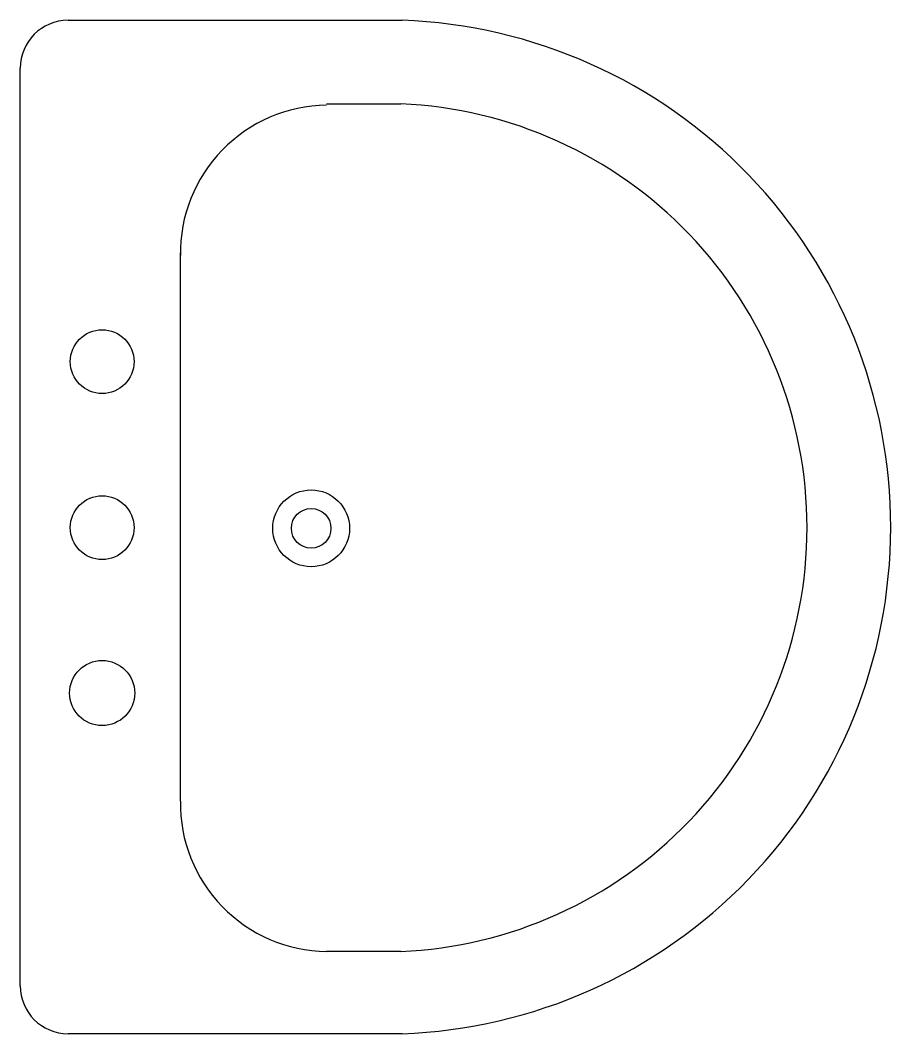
# Model space of a CAD drawing. Header units: millimetres. Extents: x -2942.15 to -2941.64, y 2964.664 to 2965.257.
import ezdxf

# ---------------------------------------------------------------- set-up
doc = ezdxf.new("R2010")
doc.units = ezdxf.units.MM
doc.header["$LTSCALE"] = 10
doc.layers.add('banheiro_louças', color=2, linetype='Continuous')

msp = doc.modelspace()

# ---------------------------------------------------------------- linework, layer by layer
at = {"layer": 'banheiro_louças'}
for p, q in [((-2942.12156, 2965.2572), (-2941.92585, 2965.2572)), ((-2942.14957, 2964.69164), (-2942.14957, 2965.22919)), ((-2941.97019, 2965.20819), (-2941.92663, 2965.20819)), ((-2942.05576, 2964.79977), (-2942.05576, 2965.12106)), ((-2941.92663, 2964.71187), (-2941.97019, 2964.71187)), ((-2941.97019, 2964.71187), (-2941.97019, 2964.71187)), ((-2941.92585, 2964.66364), (-2942.12156, 2964.66364))]:
    msp.add_line(p, q, dxfattribs=at)
msp.add_lwpolyline([(-2941.92585, 2964.66364, 0.194066), (-2941.72294, 2964.7541, 0.194066), (-2941.63957, 2964.96003, 0.194406), (-2941.72267, 2965.16645, 0.194406), (-2941.92585, 2965.2572)], format="xyb", dxfattribs=at)
for centre, radius in [((-2942.10159, 2965.05727), 0.01867), ((-2942.10159, 2964.96003), 0.01867), ((-2942.10159, 2964.86318), 0.01906)]:
    msp.add_circle(centre, radius, dxfattribs=at)
at = {"layer": 'banheiro_louças', "color": 1}
for radius in [0.0225, 0.0116]:
    msp.add_circle((-2941.97914, 2964.95964), radius, dxfattribs=at)
at = {"layer": 'banheiro_louças'}
for centre, radius, start, end in [((-2942.12156, 2965.22919), 0.02801, 90, 180), ((-2941.96909, 2965.12073), 0.08668, 90.72864, 180.81285), ((-2941.93695, 2964.96003), 0.24838, 43.80842, 87.61684), ((-2941.93695, 2964.96003), 0.24838, 0, 43.80842), ((-2941.93695, 2964.96003), 0.24838, 316.19158, 0), ((-2941.96909, 2964.79855), 0.08668, 179.18715, 269.27136), ((-2941.93695, 2964.96003), 0.24838, 272.38316, 316.19158), ((-2942.12156, 2964.69164), 0.02801, 180, 270)]:
    msp.add_arc(centre, radius, start, end, dxfattribs=at)

doc.saveas('drawing.dxf')
